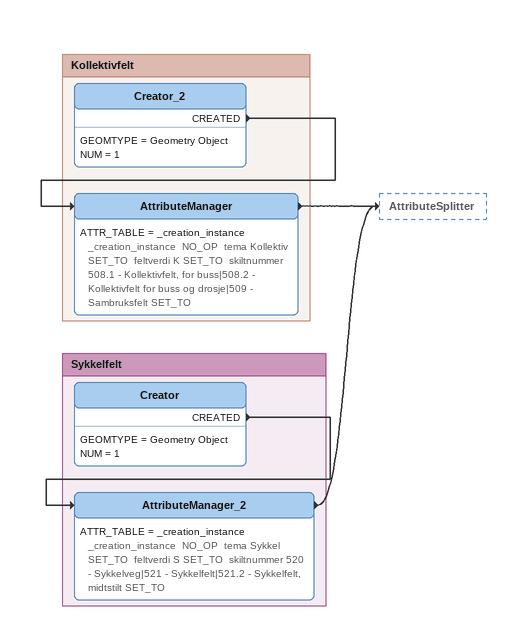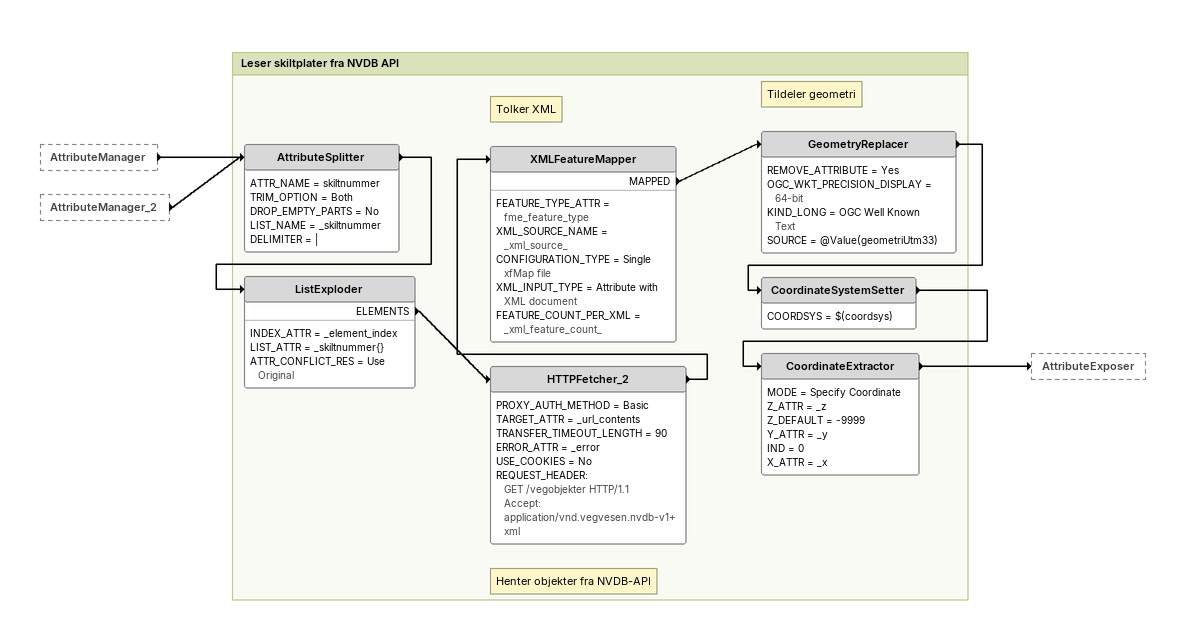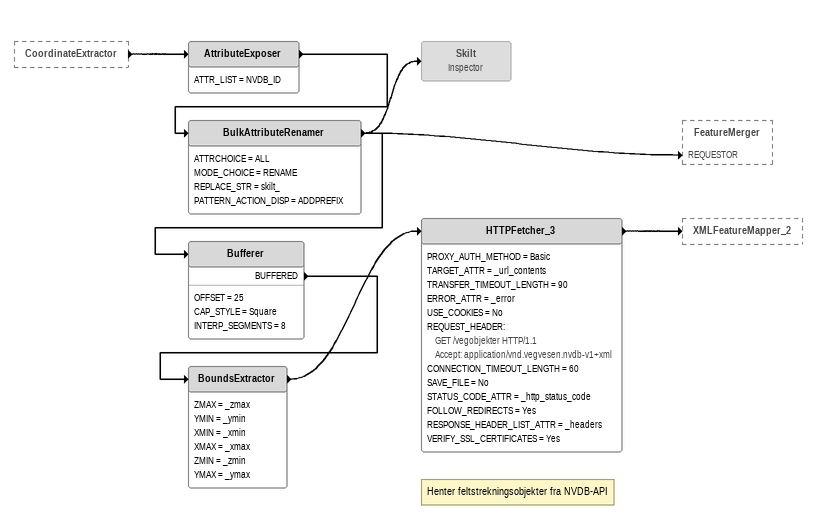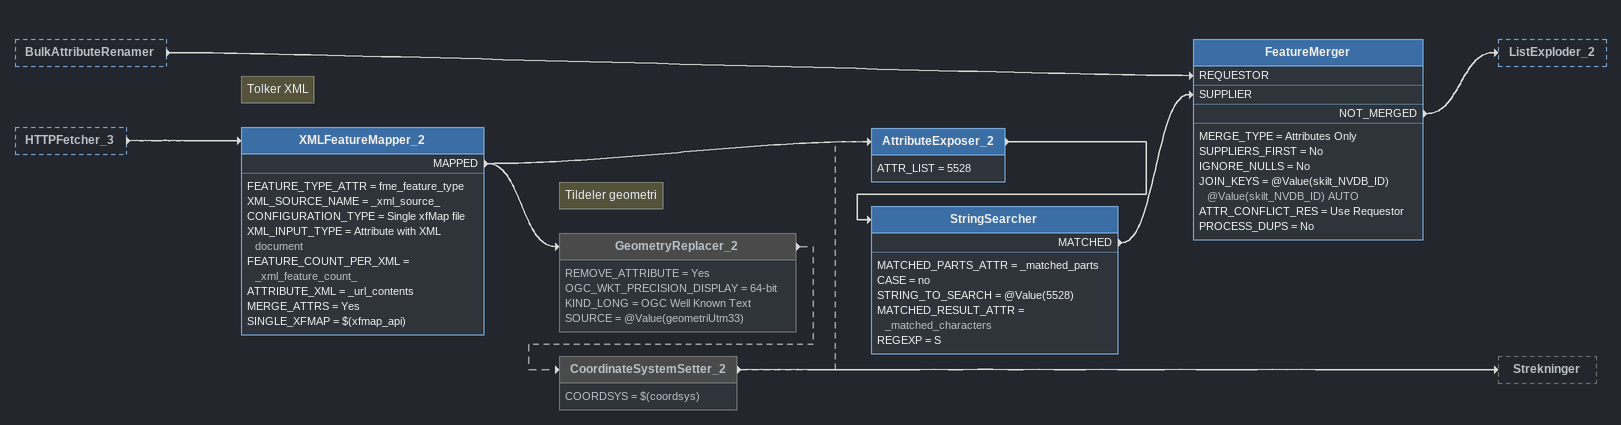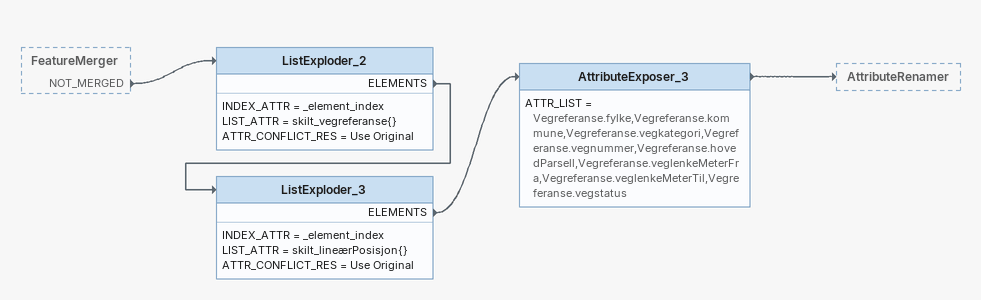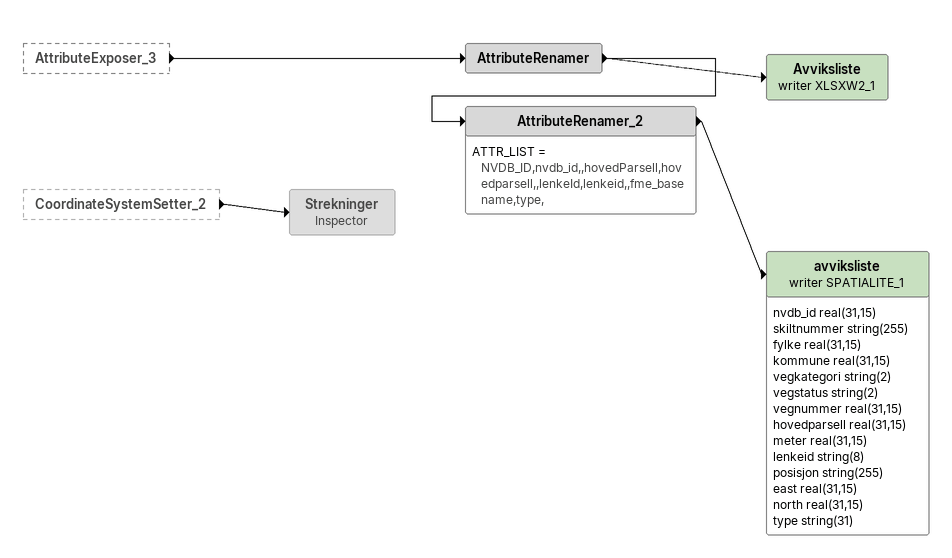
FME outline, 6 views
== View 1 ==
Bookmark: Kollektivfelt
Creator_2
    GEOMTYPE = Geometry Object
    NUM = 1
    CREATED -> AttributeManager
AttributeManager
    ATTR_TABLE = _creation_instance _creation_instance  NO_OP  tema Kollektiv SET_TO  feltverdi K SET_TO  skiltnummer 508.1 - Kollektivfelt, for buss|508.2 - Kollektivfelt for buss og drosje|509 - Sambruksfelt SET_TO
    -> AttributeSplitter

Bookmark: Sykkelfelt
Creator
    GEOMTYPE = Geometry Object
    NUM = 1
    CREATED -> AttributeManager_2
AttributeManager_2
    ATTR_TABLE = _creation_instance _creation_instance  NO_OP  tema Sykkel SET_TO  feltverdi S SET_TO  skiltnummer 520 - Sykkelveg|521 - Sykkelfelt|521.2 - Sykkelfelt, midtstilt SET_TO
    -> AttributeSplitter

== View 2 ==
AttributeManager [outside]
    -> AttributeSplitter
AttributeManager_2 [outside]
    -> AttributeSplitter

Bookmark: Leser skiltplater fra NVDB API
AttributeSplitter
    ATTR_NAME = skiltnummer
    TRIM_OPTION = Both
    DROP_EMPTY_PARTS = No
    LIST_NAME = _skiltnummer
    DELIMITER = |
    -> ListExploder
ListExploder
    INDEX_ATTR = _element_index
    LIST_ATTR = _skiltnummer{}
    ATTR_CONFLICT_RES = Use Original
    ELEMENTS -> HTTPFetcher_2
Note: Henter objekter fra NVDB-API
HTTPFetcher_2
    PROXY_AUTH_METHOD = Basic
    TARGET_ATTR = _url_contents
    TRANSFER_TIMEOUT_LENGTH = 90
    ERROR_ATTR = _error
    USE_COOKIES = No
    REQUEST_HEADER:
      GET /vegobjekter HTTP/1.1
      Accept: application/vnd.vegvesen.nvdb-v1+xml
    -> XMLFeatureMapper
Note: Tolker XML
XMLFeatureMapper
    FEATURE_TYPE_ATTR = fme_feature_type
    XML_SOURCE_NAME = _xml_source_
    CONFIGURATION_TYPE = Single xfMap file
    XML_INPUT_TYPE = Attribute with XML document
    FEATURE_COUNT_PER_XML = _xml_feature_count_
    MAPPED -> GeometryReplacer
Note: Tildeler geometri
GeometryReplacer
    REMOVE_ATTRIBUTE = Yes
    OGC_WKT_PRECISION_DISPLAY = 64-bit
    KIND_LONG = OGC Well Known Text
    SOURCE = @Value(geometriUtm33)
    -> CoordinateSystemSetter
CoordinateSystemSetter
    COORDSYS = $(coordsys)
    -> CoordinateExtractor
CoordinateExtractor
    MODE = Specify Coordinate
    Z_ATTR = _z
    Z_DEFAULT = -9999
    Y_ATTR = _y
    IND = 0
    X_ATTR = _x
    -> AttributeExposer

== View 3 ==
CoordinateExtractor [outside]
    -> AttributeExposer
AttributeExposer
    ATTR_LIST = NVDB_ID
    -> BulkAttributeRenamer
BulkAttributeRenamer
    ATTRCHOICE = ALL
    MODE_CHOICE = RENAME
    REPLACE_STR = skilt_
    PATTERN_ACTION_DISP = ADDPREFIX
    -> Bufferer
    -> FeatureMerger [REQUESTOR]
    -> Skilt
Skilt: Inspector [off]
Bufferer
    OFFSET = 25
    CAP_STYLE = Square
    INTERP_SEGMENTS = 8
    BUFFERED -> BoundsExtractor
BoundsExtractor
    ZMAX = _zmax
    YMIN = _ymin
    XMIN = _xmin
    XMAX = _xmax
    ZMIN = _zmin
    YMAX = _ymax
    -> HTTPFetcher_3
Note: Henter feltstrekningsobjekter fra NVDB-API
HTTPFetcher_3
    PROXY_AUTH_METHOD = Basic
    TARGET_ATTR = _url_contents
    TRANSFER_TIMEOUT_LENGTH = 90
    ERROR_ATTR = _error
    USE_COOKIES = No
    REQUEST_HEADER:
      GET /vegobjekter HTTP/1.1
      Accept: application/vnd.vegvesen.nvdb-v1+xml
    CONNECTION_TIMEOUT_LENGTH = 60
    SAVE_FILE = No
    STATUS_CODE_ATTR = _http_status_code
    FOLLOW_REDIRECTS = Yes
    RESPONSE_HEADER_LIST_ATTR = _headers
    VERIFY_SSL_CERTIFICATES = Yes
    -> XMLFeatureMapper_2

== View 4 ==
BulkAttributeRenamer [outside]
    -> FeatureMerger [REQUESTOR]
HTTPFetcher_3 [outside]
    -> XMLFeatureMapper_2
Note: Tolker XML
XMLFeatureMapper_2
    FEATURE_TYPE_ATTR = fme_feature_type
    XML_SOURCE_NAME = _xml_source_
    CONFIGURATION_TYPE = Single xfMap file
    XML_INPUT_TYPE = Attribute with XML document
    FEATURE_COUNT_PER_XML = _xml_feature_count_
    ATTRIBUTE_XML = _url_contents
    MERGE_ATTRS = Yes
    SINGLE_XFMAP = $(xfmap_api)
    MAPPED -> GeometryReplacer_2
    MAPPED -> AttributeExposer_2
Note: Tildeler geometri
GeometryReplacer_2 [off]
    REMOVE_ATTRIBUTE = Yes
    OGC_WKT_PRECISION_DISPLAY = 64-bit
    KIND_LONG = OGC Well Known Text
    SOURCE = @Value(geometriUtm33)
    -> CoordinateSystemSetter_2 [off]
CoordinateSystemSetter_2 [off]
    COORDSYS = $(coordsys)
    -> AttributeExposer_2 [off]
    -> Strekninger
AttributeExposer_2
    ATTR_LIST = 5528
    -> StringSearcher
StringSearcher
    MATCHED_PARTS_ATTR = _matched_parts
    CASE = no
    STRING_TO_SEARCH = @Value(5528)
    MATCHED_RESULT_ATTR = _matched_characters
    REGEXP = S
    MATCHED -> FeatureMerger [SUPPLIER]
FeatureMerger
    MERGE_TYPE = Attributes Only
    SUPPLIERS_FIRST = No
    IGNORE_NULLS = No
    JOIN_KEYS = @Value(skilt_NVDB_ID) @Value(skilt_NVDB_ID) AUTO
    ATTR_CONFLICT_RES = Use Requestor
    PROCESS_DUPS = No
    NOT_MERGED -> ListExploder_2

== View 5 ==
FeatureMerger [outside]
    NOT_MERGED -> ListExploder_2
ListExploder_2
    INDEX_ATTR = _element_index
    LIST_ATTR = skilt_vegreferanse{}
    ATTR_CONFLICT_RES = Use Original
    ELEMENTS -> ListExploder_3
ListExploder_3
    INDEX_ATTR = _element_index
    LIST_ATTR = skilt_lineærPosisjon{}
    ATTR_CONFLICT_RES = Use Original
    ELEMENTS -> AttributeExposer_3
AttributeExposer_3
    ATTR_LIST = Vegreferanse.fylke,Vegreferanse.kommune,Vegreferanse.vegkategori,Vegreferanse.vegnummer,Vegreferanse.hovedParsell,Vegreferanse.veglenkeMeterFra,Vegreferanse.veglenkeMeterTil,Vegreferanse.vegstatus
    -> AttributeRenamer

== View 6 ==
AttributeExposer_3 [outside]
    -> AttributeRenamer
CoordinateSystemSetter_2 [outside]
    -> Strekninger
AttributeRenamer
    -> Avviksliste (writer XLSXW2_1)
    -> AttributeRenamer_2
Avviksliste (writer XLSXW2_1)
AttributeRenamer_2
    ATTR_LIST = NVDB_ID,nvdb_id,,hovedParsell,hovedparsell,,lenkeId,lenkeid,,fme_basename,type,
    -> avviksliste (writer SPATIALITE_1)
avviksliste (writer SPATIALITE_1)
    attributes: nvdb_id real(31,15), skiltnummer string(255), fylke real(31,15), kommune real(31,15), vegkategori string(2), vegstatus string(2), vegnummer real(31,15), hovedparsell real(31,15), meter real(31,15), lenkeid string(8), posisjon string(255), east real(31,15), north real(31,15), type string(31)
Strekninger: Inspector [off]
